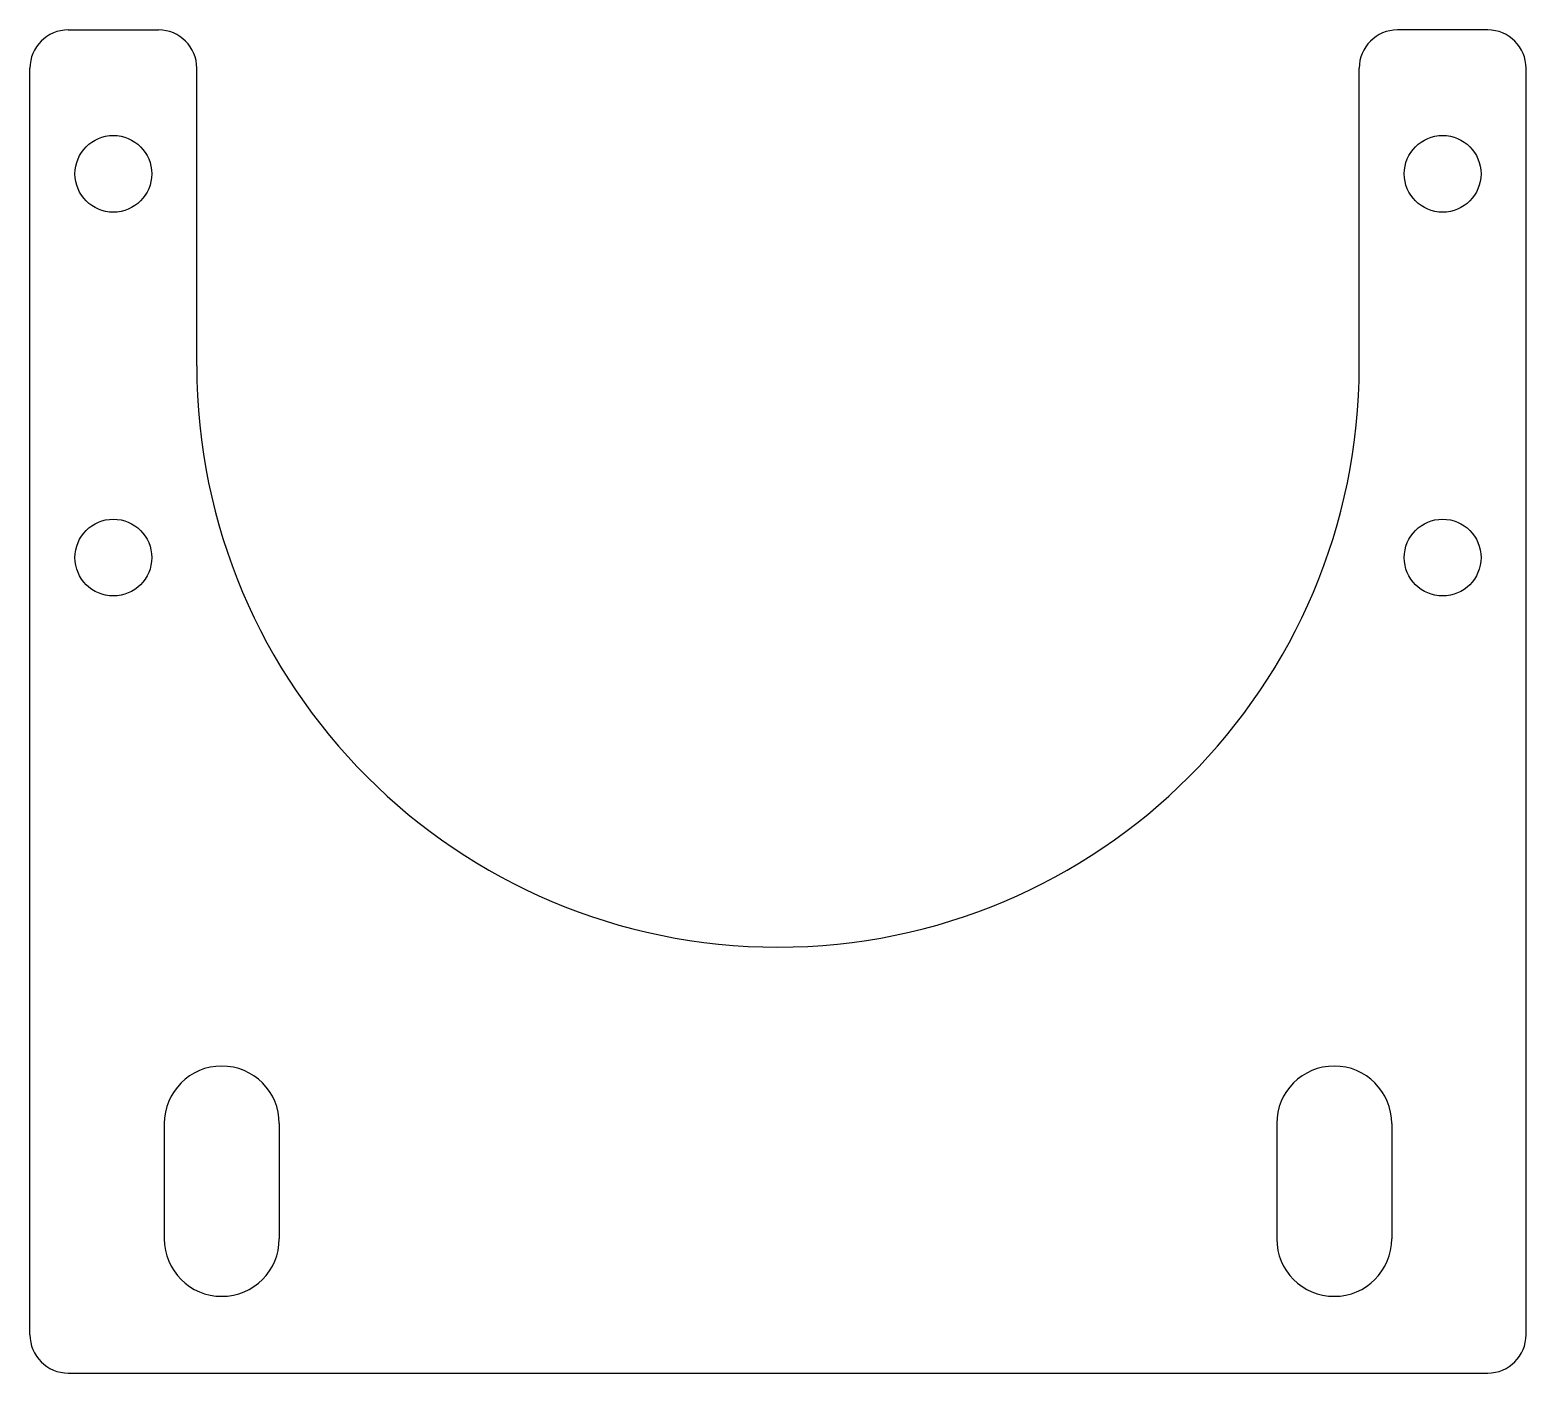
# Model space of a CAD drawing. Header units: millimetres. Extents: x -39 to 39, y -23.5 to 46.5.
import ezdxf

# ---------------------------------------------------------------- set-up
doc = ezdxf.new("R2010")
doc.units = ezdxf.units.MM

msp = doc.modelspace()

# ---------------------------------------------------------------- linework, layer by layer
at = {"color": 7, "linetype": 'Continuous', "lineweight": 25}
for p, q in [((-37, 46.5), (-32.3, 46.5)), ((37, 46.5), (32.3, 46.5)), ((-39, -21.5), (-39, 44.5)), ((-30.3, 29), (-30.3, 44.5)), ((30.3, 29), (30.3, 44.5)), ((39, -21.5), (39, 44.5)), ((-32, -10.5), (-32, -16.5)), ((-26, -10.5), (-26, -16.5)), ((26, -10.5), (26, -16.5)), ((32, -10.5), (32, -16.5)), ((-37, -23.5), (37, -23.5))]:
    msp.add_line(p, q, dxfattribs=at)
for centre in [(-34.65, 39), (34.65, 39), (-34.65, 19), (34.65, 19)]:
    msp.add_circle(centre, 2, dxfattribs=at)
for centre, radius, start, end in [((-37, 44.5), 2, 90, 180), ((-32.3, 44.5), 2, 0, 90), ((32.3, 44.5), 2, 90, 180), ((37, 44.5), 2, 0, 90), ((0, 29), 30.3, 180, 0), ((-29, -10.5), 3, 0, 180), ((29, -10.5), 3, 0, 180), ((-29, -16.5), 3, 180, 0), ((29, -16.5), 3, 180, 0), ((-37, -21.5), 2, 180, 270), ((37, -21.5), 2, 270, 0)]:
    msp.add_arc(centre, radius, start, end, dxfattribs=at)

doc.saveas('drawing.dxf')
